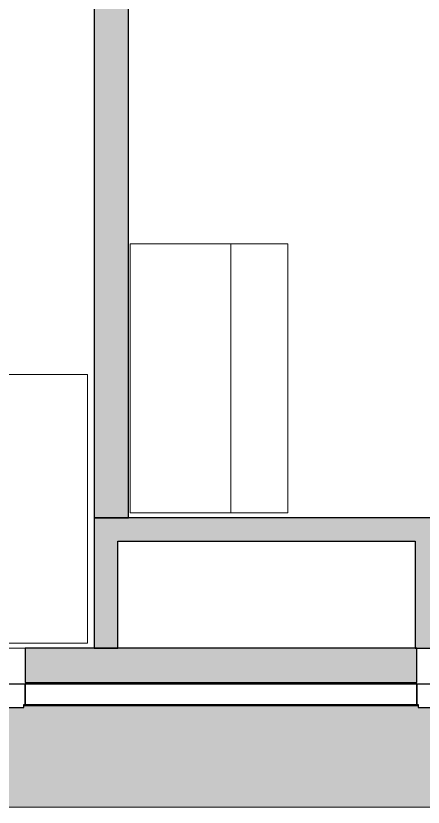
# Model space of a CAD drawing. Header units: millimetres. Extents: x 155927 to 317870, y -36033 to 97293.
# Drawn here: x 207656 to 208870, y 8897 to 11252 of the extents above; entities that cross this region are included whole.
import ezdxf

# ---------------------------------------------------------------- set-up
doc = ezdxf.new("R2010")
doc.units = ezdxf.units.MM
doc.header["$MEASUREMENT"] = 0
for name, color, linetype, lineweight in [('A-GLAZ', 7, 'CONTINUOUS', 9), ('A-WALL-PATT', 7, 'CONTINUOUS', 9), ('I-FURN', 8, 'CONTINUOUS', 9), ('I-WALL', 7, 'CONTINUOUS', 9)]:
    doc.layers.add(name, color=color, linetype=linetype, lineweight=lineweight)

msp = doc.modelspace()

# ---------------------------------------------------------------- hatches: boundary and pattern name
at = {"layer": 'A-GLAZ'}
h = msp.add_hatch(color=256, dxfattribs=at)
h.paths.add_polyline_path([(212817.8, 9198.3), (212817.8, 9200.4), (212813.5, 9200.4), (212813.5, 9198.3)], flags=0)
h.paths.add_polyline_path([(211206, 9198.3), (211422.2, 9198.3), (211422.2, 9200.4), (210246.5, 9200.4), (210246.5, 9198.3), (210604.5, 9198.3)], flags=0)
h.paths.add_polyline_path([(208845.5, 9198.3), (208855.2, 9198.3), (208855.2, 9200.4), (207679.5, 9200.4), (207679.5, 9198.3), (208800.2, 9198.3)], flags=0)
h.paths.add_polyline_path([(206283.8, 9198.3), (206288.2, 9198.3), (206288.2, 9200.4), (206283.8, 9200.4)], flags=0)
msp.add_hatch(color=256, dxfattribs=at).paths.add_polyline_path([(212817.8, 8896.6), (212917.8, 8896.6), (212917.8, 8933.6), (212817.8, 8933.6), (212817.8, 9198.3), (212813.5, 9198.3), (212813.5, 9193.6), (211422.2, 9193.6), (211422.2, 9198.3), (210246.5, 9198.3), (210246.5, 9193.6), (208855.2, 9193.6), (208855.2, 9198.3), (207679.5, 9198.3), (207679.5, 9193.6), (206288.2, 9193.6), (206288.2, 9198.3), (206283.8, 9198.3), (206283.8, 8896.6), (211807.4, 8896.6)], flags=0)
at = {"layer": 'A-WALL-PATT'}
for points in [[(207889.8, 9758.1), (207991.8, 9758.1), (207991.8, 13505.6), (207889.8, 13505.6), (207889.8, 9818)], [(207889.8, 9688.1), (208845.7, 9688.1), (208845.7, 9758.1), (207889.8, 9758.1)], [(208915.7, 9369.6), (208915.7, 9758.1), (208845.7, 9758.1), (208845.7, 9369.6)], [(207959.8, 9369.6), (207959.8, 9688.1), (207889.8, 9688.1), (207889.8, 9369.6)], [(207785.8, 9267.6), (207785.8, 9369.6), (207683.8, 9369.6), (207683.8, 9267.6)], [(208748.8, 9267.6), (208748.8, 9369.6), (207785.8, 9369.6), (207785.8, 9267.6), (208198.8, 9267.6)], [(208850.8, 9267.6), (208850.8, 9369.6), (208748.8, 9369.6), (208748.8, 9267.6), (208800.2, 9267.6)]]:
    msp.add_hatch(color=256, dxfattribs=at).paths.add_polyline_path(points, flags=0)

# ---------------------------------------------------------------- linework, layer by layer
at = {"layer": 'A-GLAZ', "lineweight": 30}
for p, q in [((207683.8, 9262.5), (207624.6, 9262.5)), ((208850.8, 9262.5), (207683.8, 9262.5)), ((207683.8, 9262.5), (207683.8, 9202.6)), ((207683.8, 9202.6), (207683.8, 9262.5)), ((208850.8, 9202.6), (208850.8, 9262.5)), ((208910, 9262.5), (208850.8, 9262.5)), ((208850.8, 9262.5), (208850.8, 9202.6)), ((207618.6, 9193.6), (207679.5, 9193.6)), ((207679.5, 9193.6), (207679.5, 9202.6)), ((207679.5, 9202.6), (207683.8, 9202.6)), ((207683.8, 9202.6), (208850.8, 9202.6)), ((208850.8, 9202.6), (208855.2, 9202.6)), ((208855.2, 9202.6), (208855.2, 9193.6)), ((208855.2, 9193.6), (208916, 9193.6))]:
    msp.add_line(p, q, dxfattribs=at)
at = {"layer": 'A-GLAZ'}
for p, q in [((207679.5, 9200.4), (208855.2, 9200.4)), ((207679.5, 9198.3), (208855.2, 9198.3)), ((206283.8, 8896.6), (212917.8, 8896.6))]:
    msp.add_line(p, q, dxfattribs=at)
at = {"layer": 'I-FURN'}
for p, q in [((207996.8, 10573.1), (207996.8, 9773.1)), ((208296.8, 10573.1), (207996.8, 10573.1)), ((208296.8, 9773.1), (208296.8, 10573.1)), ((208466.8, 10573.1), (208296.8, 10573.1)), ((208466.8, 9773.1), (208466.8, 10573.1)), ((207869.7, 10184.5), (207569.7, 10184.5)), ((207869.7, 9384.5), (207869.7, 10184.5)), ((207996.8, 9773.1), (208296.8, 9773.1)), ((208296.8, 9773.1), (208466.8, 9773.1)), ((207569.7, 9384.5), (207869.7, 9384.5))]:
    msp.add_line(p, q, dxfattribs=at)
at = {"layer": 'I-WALL', "lineweight": 30}
for p, q in [((207889.8, 13505.6), (207889.8, 9758.1)), ((207991.8, 9758.1), (207991.8, 13505.6)), ((207889.8, 9758.1), (207991.8, 9758.1)), ((208845.7, 9758.1), (207889.8, 9758.1)), ((207889.8, 9758.1), (207889.8, 9688.1)), ((208915.7, 9758.1), (208845.7, 9758.1)), ((207889.8, 9688.1), (207889.8, 9369.6)), ((207959.8, 9688.1), (208845.7, 9688.1)), ((207959.8, 9369.6), (207959.8, 9688.1)), ((208845.7, 9688.1), (208845.7, 9369.6)), ((207683.8, 9369.6), (207683.8, 9267.6)), ((207785.8, 9369.6), (207683.8, 9369.6)), ((208748.8, 9369.6), (207785.8, 9369.6)), ((207889.8, 9369.6), (207959.8, 9369.6)), ((208850.8, 9369.6), (208748.8, 9369.6)), ((208845.7, 9369.6), (208915.7, 9369.6)), ((208850.8, 9267.6), (208850.8, 9369.6)), ((207683.8, 9267.6), (207785.8, 9267.6)), ((207785.8, 9267.6), (208748.8, 9267.6)), ((208748.8, 9267.6), (208850.8, 9267.6))]:
    msp.add_line(p, q, dxfattribs=at)
at = {"layer": 'I-WALL'}
msp.add_line((206283.8, 9369.6), (207683.8, 9369.6), dxfattribs=at)

doc.saveas('drawing.dxf')
